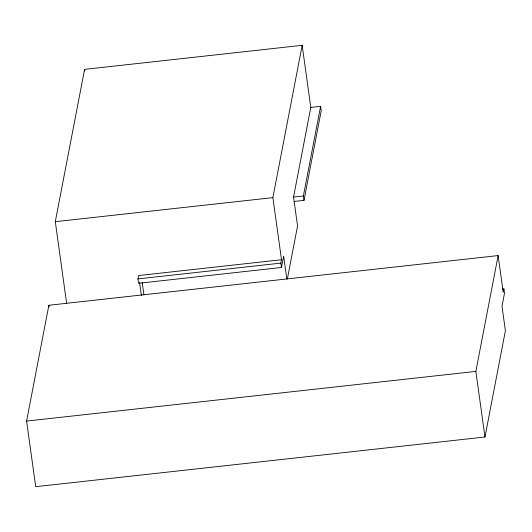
<?xml version="1.0" encoding="UTF-8"?>
<svg xmlns="http://www.w3.org/2000/svg" width="532" height="532" viewBox="0 0 532 532"><rect width="100%" height="100%" fill="white"/><g stroke="black" fill="none" stroke-linecap="round" stroke-linejoin="round"><path stroke-width="0.8" d="M66.68 303.679L55.301 221.684L84.588 69.373L302.169 45.313L310.788 107.424L293.544 197.086L297.554 225.954L287.36 278.974M503.884 288.903L504.496 293.278L502.002 306.239L505.4 330.731L484.965 437.005L35.704 486.687L26.6 421.078L48.864 305.262L498.132 255.579L503.232 292.321L503.884 288.903L502.241 289.089M286.821 278.974L283.649 256.111L281.461 267.483L138.559 283.29L137.948 278.914L138.599 275.536L281.501 259.736L272.883 197.625L302.169 45.313M281.461 267.483L280.856 263.114L281.501 259.736M294.156 201.462L303.985 200.378L303.38 196.002L320.616 106.34L310.788 107.424M303.985 200.378L321.228 110.709L320.616 106.34M484.965 437.005L475.861 371.396L498.132 255.579M55.301 221.684L272.883 197.625M293.544 197.086L303.38 196.002M137.948 278.914L280.856 263.114M26.6 421.078L475.861 371.396M142.217 282.532L143.919 294.775M139.544 282.359L141.359 295.426M84.588 69.373L84.814 71.015M48.864 305.262L49.097 306.904"/></g></svg>
